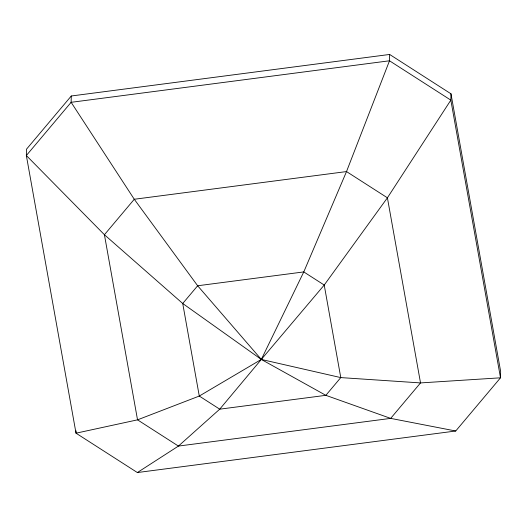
<?xml version="1.0" encoding="UTF-8"?>
<svg xmlns="http://www.w3.org/2000/svg" width="527" height="527" viewBox="0 0 527 527"><rect width="100%" height="100%" fill="white"/><g stroke="black" fill="none" stroke-linecap="round" stroke-linejoin="round"><path stroke-width="0.79" d="M71.277 95.993L71.132 102.317L134.273 199.259L197.651 285.766L261.32 359.44L325.851 395.329L390.672 418.385L455.723 431.007L500.505 377.806L500.65 371.482L450.98 93.813L389.644 54.452L71.277 95.993L26.495 149.194L26.35 155.518L76.02 433.187L137.356 472.548L455.723 431.007M76.072 430.816L76.02 433.187L137.534 419.841L199.285 396.054L261.32 359.44L324.224 285.041L387.411 197.809L450.835 100.137L450.98 93.813M389.644 54.452L389.499 60.783L346.516 171.571L303.776 271.919L261.32 359.44L219.726 409.176L178.422 446.079L137.356 472.548M71.132 102.317L26.35 155.518L104.418 234.726L182.724 303.499L261.32 359.44L340.778 377.596L420.526 382.918L500.505 377.806L450.835 100.137L389.499 60.783L71.132 102.317M134.273 199.259L104.418 234.726L137.534 419.841L178.422 446.079L390.672 418.385L420.526 382.918L387.411 197.809L346.516 171.571L134.273 199.259M197.651 285.766L182.724 303.499L199.285 396.054L219.726 409.176L325.851 395.329L340.778 377.596L324.224 285.041L303.776 271.919L197.651 285.766"/></g></svg>
